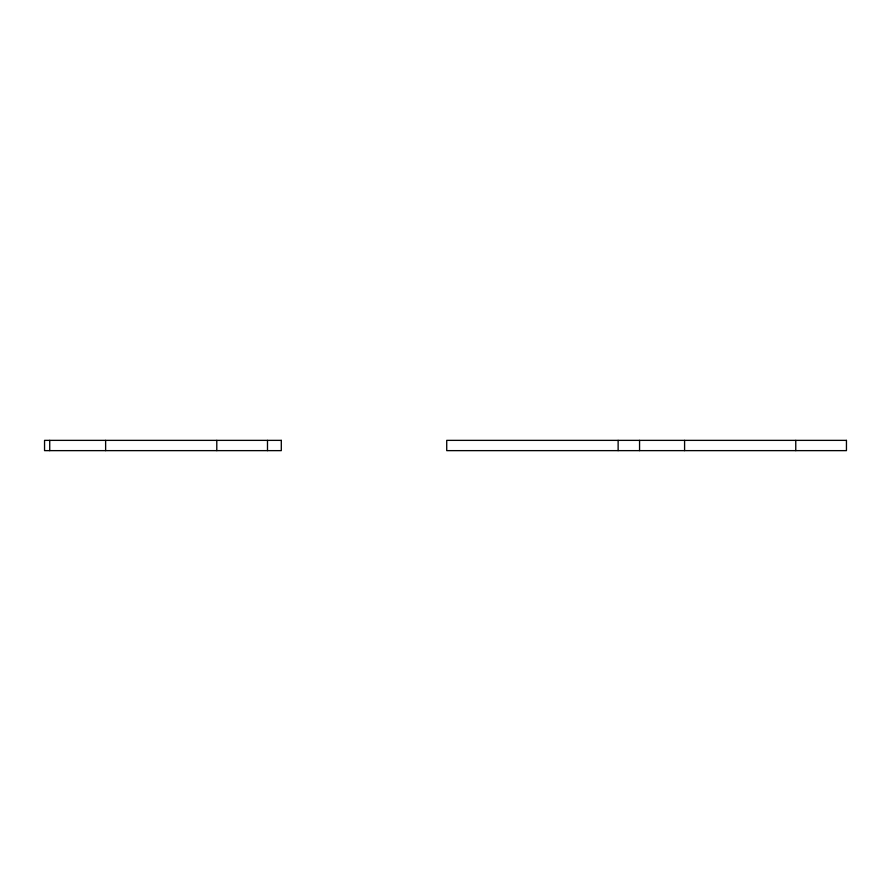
<?xml version="1.0" encoding="UTF-8"?>
<svg xmlns="http://www.w3.org/2000/svg" width="891" height="891" viewBox="0 0 891 891"><rect width="100%" height="100%" fill="white"/><g stroke="black" fill="none" stroke-linecap="round" stroke-linejoin="round"><path stroke-width="1.34" d="M795.763 440.366L795.763 450.634M684.589 440.366L684.589 450.634M639.56 440.366L639.56 450.634M618.131 440.366L618.131 450.634M267.489 440.366L267.489 450.634M216.791 440.366L216.791 450.634M105.628 440.366L105.628 450.634M49.729 440.366L49.729 450.634M281.3 440.366L44.55 440.366L44.55 450.634L281.3 450.634L281.3 440.366M846.45 440.366L446.725 440.366L446.725 450.634L846.45 450.634L846.45 440.366"/></g></svg>
